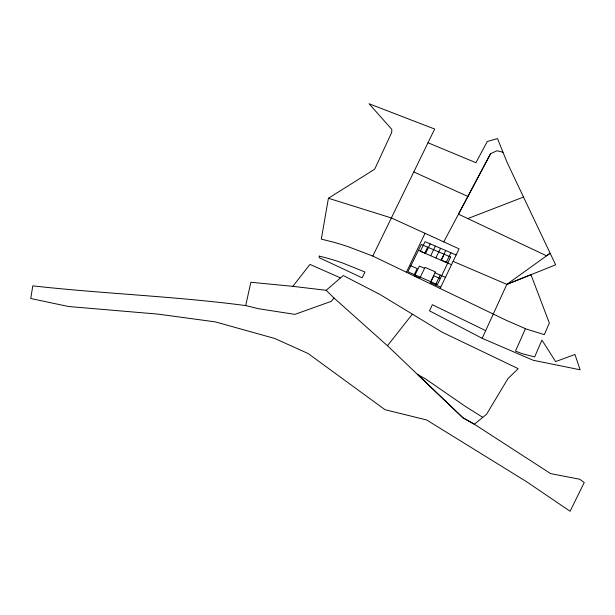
<?xml version="1.0" encoding="UTF-8"?>
<svg xmlns="http://www.w3.org/2000/svg" width="615" height="615" viewBox="0 0 615 615"><rect width="100%" height="100%" fill="white"/><g stroke="black" fill="none" stroke-linecap="round" stroke-linejoin="round"><path stroke-width="0.92" d="M372.79 256.078L434.682 129.05L369.062 103.751L391.824 129.411L391.686 132.517L374.673 169.21L328.425 198.253L321.314 239.112L333.853 242.279A293.132 277.926 -62.2 0 1 348.813 246.938L372.79 256.071L506.337 320.338L526.286 329.04L544.321 334.637L549.349 323.044L530.968 274.713L506.829 284.376L482.175 338.319L533.159 360.259L580.106 369.792L574.963 354.478L555.599 361.597L541.953 340.095L534.643 356.923L522.25 353.717L515.501 351.111L525.441 328.664M482.775 417.354L465.409 406.423L425.864 379.148L417.254 374.166L462.911 417.77L474.373 424.235L550.602 473.596L579.699 479.239L584.25 482.514L570.082 511.25L526.532 481.676L426.61 419.953L385.021 409.705L308.169 353.556L274.813 338.504L215.296 321.876L157.909 314.104L68.488 306.508L30.75 298.506L32.787 285.867C103.643 293.793 174.998 296.238 245.693 305.578L250.859 282.254L292.825 286.344L326.181 290.295L333.983 297.998L387.442 345.73L462.918 417.785L474.365 424.242L486.603 414.21L507.929 378.617L518.191 368.654L442.124 332.2L379.632 294.278L343.247 275.535L326.181 290.295M406.407 272.261L425.042 233.316M440.14 288.473L459.059 248.86L391.501 217.994L328.425 198.253M435.497 284.922L440.217 275.082M446.282 262.436L450.933 252.742M441.078 260.199L445.737 250.528M430.961 281.801L433.859 275.789L440.309 278.587M444.238 254.264L441.378 260.183L447.797 262.943M435.881 257.962L440.548 248.314M430.692 255.732L435.374 246.1M414.287 274.551L417.208 268.571L410.828 265.803M427.663 247.168L424.788 253.057L418.431 250.328M425.519 253.511L430.216 243.894M506.829 284.376L555.637 264.827L507.075 162.368L502.993 152.251L496.974 150.752L490.578 153.704L458.483 214.174L546.566 255.809L550.133 253.249L506.829 284.376L453.094 261.352M443.769 241.88L490.578 153.704M292.825 286.344L309.96 264.419L340.526 277.895M387.442 345.73L412.296 314.25M333.983 297.998L331.316 301.335L294.846 314.38L258.346 308.684L245.693 305.578M467.807 218.586L523.427 197.092M428.025 142.772L475.925 162.706L487.257 141.504L497.504 138.583L502.993 152.251M456.138 254.971L425.057 241.695L420.352 251.297L451.502 264.673M424.573 268.317L419.384 266.072L414.618 275.835L419.822 278.095L425.034 267.379L435.443 271.884L430.262 282.639L440.74 287.205M434.99 272.822L445.452 277.35M413.841 171.977L467.892 196.454M485.681 330.639L432.376 304.725L429.462 310.821L482.175 338.319M319.277 256.109L319.162 257.67L362.12 277.796L364.956 272.014L342.24 262.851A274.89 260.545 -62.2 0 0 325.42 257.67L319.277 256.109M450.649 257.009L437.419 284.607L407.899 271.769L421.313 244.455L450.649 257.009"/></g></svg>
